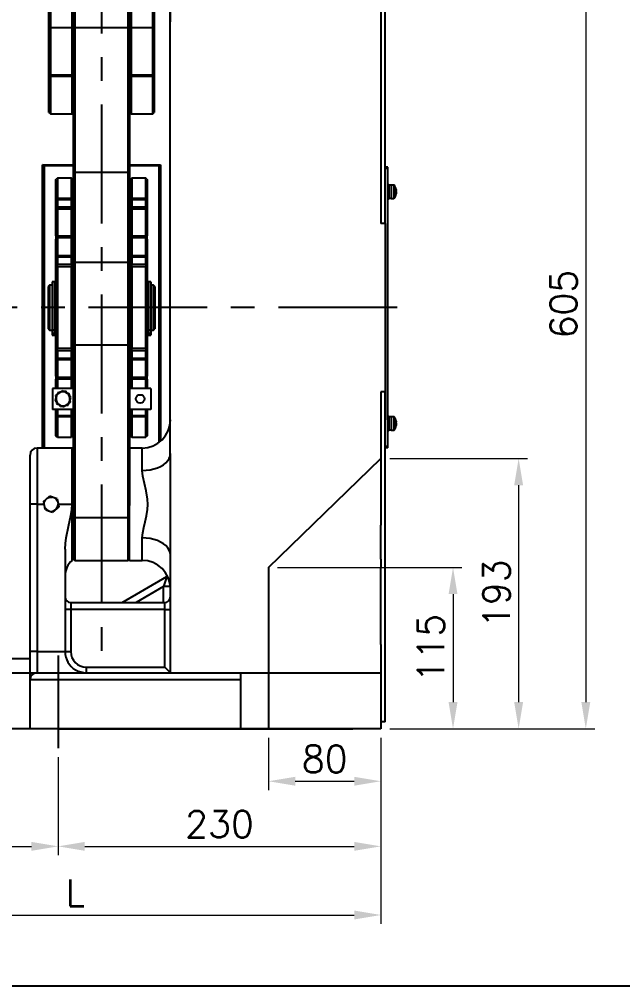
# Model space of a CAD drawing. Extents: x 4154 to 4364, y 2392 to 2546.
# Drawn here: x 4267.2 to 4301.1, y 2392.4 to 2446.7 of the extents above; entities that cross this region are included whole.
import ezdxf

# ---------------------------------------------------------------- set-up
doc = ezdxf.new("R2010")
doc.units = 0
doc.header["$LTSCALE"] = 1.5
doc.header["$MEASUREMENT"] = 0
doc.header["$PDSIZE"] = -1
doc.linetypes.add('CENTER', pattern=[10.16, 6.35, -1.27, 1.27, -1.27])
doc.layers.get('0').update_dxf_attribs({"color": 2})
for name, color, linetype in [('1', 7, 'Continuous'), ('D', 2, 'Continuous'), ('SL', 7, 'Continuous')]:
    doc.layers.add(name, color=color, linetype=linetype)
doc.styles.add('KWHS', font='ROMANS', dxfattribs={"bigfont": 'GHS'})
doc.styles.get("Standard").update_dxf_attribs({"font": 'romans.shx', "width": 0.9})
doc.dimstyles.get("Standard").update_dxf_attribs({"dimtxt": 0.18, "dimasz": 0.18, "dimexe": 0.18, "dimexo": 0.0625, "dimgap": 0.09, "dimtad": 0, "dimtih": 1, "dimtoh": 1, "dimdec": 4, "dimzin": 0, "dimdsep": 46, "dimtxsty": 'Standard', "dimcen": 0.09, "dimadec": 0, "dimazin": 0, "dimtfac": 1, "dimtdec": 4, "dimtofl": 0, "dimtmove": 0, "dimatfit": 0, "dimfxl": 1, "dimtolj": 1, "dimtzin": 0, "dimarcsym": 0})

# ---------------------------------------------------------------- blocks, each defined once
blk = doc.blocks.new('*D66')
at = {"layer": '1', "color": 1, "linetype": 'Continuous', "lineweight": 0}
for p, q in [((4258.808, 2412.701), (4258.808, 2399.731)), ((4269.412, 2405.239), (4269.412, 2399.731)), ((4260.308, 2400.231), (4267.912, 2400.231))]:
    blk.add_line(p, q, dxfattribs=at)
at = {"layer": '1', "color": 1, "linetype": 'Continuous'}
for points in [[(4260.308, 2400.481), (4260.308, 2399.981), (4258.808, 2400.231)], [(4267.912, 2400.481), (4267.912, 2399.981), (4269.412, 2400.231)]]:
    blk.add_solid(points, dxfattribs=at)
at = {"layer": 'Defpoints', "color": 0, "linetype": 'Continuous'}
for p in [(4258.808, 2413.201), (4269.412, 2405.739), (4269.412, 2400.231)]:
    blk.add_point(p, dxfattribs=at)
at = {"layer": '1', "color": 1, "linetype": 'Continuous', "insert": (4264.11, 2401.481), "char_height": 1.5, "attachment_point": 5, "style": 'KWHS'}
blk.add_mtext('\\A1;L1', dxfattribs=at)
blk = doc.blocks.new('*D67')
at = {"layer": '1', "color": 1, "linetype": 'Continuous', "lineweight": 0}
for p, q in [((4253.211, 2413.896), (4253.211, 2395.877)), ((4287.546, 2406.327), (4287.546, 2395.877)), ((4254.711, 2396.377), (4286.046, 2396.377))]:
    blk.add_line(p, q, dxfattribs=at)
at = {"layer": '1', "color": 1, "linetype": 'Continuous'}
for points in [[(4254.711, 2396.627), (4254.711, 2396.127), (4253.211, 2396.377)], [(4286.046, 2396.627), (4286.046, 2396.127), (4287.546, 2396.377)]]:
    blk.add_solid(points, dxfattribs=at)
at = {"layer": 'Defpoints', "color": 0, "linetype": 'Continuous'}
for p in [(4253.211, 2414.396), (4287.546, 2406.827), (4287.546, 2396.377)]:
    blk.add_point(p, dxfattribs=at)
at = {"layer": '1', "color": 1, "linetype": 'Continuous', "insert": (4270.378, 2397.627), "char_height": 1.5, "attachment_point": 5, "style": 'KWHS'}
blk.add_mtext('\\A1;L', dxfattribs=at)
blk = doc.blocks.new('*D68')
at = {"layer": '1', "color": 1, "linetype": 'Continuous', "lineweight": 0}
for p, q in [((4287.546, 2406.327), (4287.546, 2399.731)), ((4269.412, 2405.239), (4269.412, 2399.731)), ((4270.912, 2400.231), (4286.046, 2400.231))]:
    blk.add_line(p, q, dxfattribs=at)
at = {"layer": '1', "color": 1, "linetype": 'Continuous'}
for points in [[(4270.912, 2400.481), (4270.912, 2399.981), (4269.412, 2400.231)], [(4286.046, 2400.481), (4286.046, 2399.981), (4287.546, 2400.231)]]:
    blk.add_solid(points, dxfattribs=at)
at = {"layer": 'Defpoints', "color": 0, "linetype": 'Continuous'}
for p in [(4287.546, 2406.827), (4269.412, 2405.739), (4287.546, 2400.231)]:
    blk.add_point(p, dxfattribs=at)
at = {"layer": '1', "color": 1, "linetype": 'Continuous', "insert": (4278.479, 2401.481), "char_height": 1.5, "attachment_point": 5, "style": 'KWHS'}
blk.add_mtext('\\A1;230', dxfattribs=at)
blk = doc.blocks.new('*D69')
at = {"layer": '1', "color": 1, "linetype": 'Continuous', "lineweight": 0}
for p, q in [((4281.239, 2406.327), (4281.239, 2403.386)), ((4287.546, 2406.327), (4287.546, 2403.386)), ((4282.739, 2403.886), (4286.046, 2403.886))]:
    blk.add_line(p, q, dxfattribs=at)
at = {"layer": '1', "color": 1, "linetype": 'Continuous'}
for points in [[(4282.739, 2404.136), (4282.739, 2403.636), (4281.239, 2403.886)], [(4286.046, 2404.136), (4286.046, 2403.636), (4287.546, 2403.886)]]:
    blk.add_solid(points, dxfattribs=at)
at = {"layer": 'Defpoints', "color": 0, "linetype": 'Continuous'}
for p in [(4281.239, 2406.827), (4287.546, 2406.827), (4287.546, 2403.886)]:
    blk.add_point(p, dxfattribs=at)
at = {"layer": '1', "color": 1, "linetype": 'Continuous', "insert": (4284.392, 2405.136), "char_height": 1.5, "attachment_point": 5, "style": 'KWHS'}
blk.add_mtext('\\A1;80', dxfattribs=at)
blk = doc.blocks.new('*D70')
at = {"layer": '1', "color": 1, "linetype": 'Continuous', "lineweight": 0}
for p, q in [((4281.739, 2415.894), (4292.1, 2415.894)), ((4291.6, 2414.394), (4291.6, 2408.327)), ((4288.046, 2406.827), (4292.1, 2406.827))]:
    blk.add_line(p, q, dxfattribs=at)
at = {"layer": '1', "color": 1, "linetype": 'Continuous'}
for points in [[(4291.35, 2414.394), (4291.85, 2414.394), (4291.6, 2415.894)], [(4291.35, 2408.327), (4291.85, 2408.327), (4291.6, 2406.827)]]:
    blk.add_solid(points, dxfattribs=at)
at = {"layer": 'Defpoints', "color": 0, "linetype": 'Continuous'}
for p in [(4281.239, 2415.894), (4287.546, 2406.827), (4291.6, 2406.827)]:
    blk.add_point(p, dxfattribs=at)
at = {"layer": '1', "color": 1, "linetype": 'Continuous', "insert": (4290.35, 2411.361), "char_height": 1.5, "attachment_point": 5, "rotation": 90, "style": 'KWHS'}
blk.add_mtext('\\A1;115', dxfattribs=at)
blk = doc.blocks.new('*D71')
at = {"layer": '1', "color": 1, "linetype": 'Continuous', "lineweight": 0}
for p, q in [((4288.046, 2422.004), (4295.786, 2422.004)), ((4295.286, 2420.504), (4295.286, 2408.327)), ((4288.046, 2406.827), (4295.786, 2406.827))]:
    blk.add_line(p, q, dxfattribs=at)
at = {"layer": '1', "color": 1, "linetype": 'Continuous'}
for points in [[(4295.036, 2420.504), (4295.536, 2420.504), (4295.286, 2422.004)], [(4295.036, 2408.327), (4295.536, 2408.327), (4295.286, 2406.827)]]:
    blk.add_solid(points, dxfattribs=at)
at = {"layer": 'Defpoints', "color": 0, "linetype": 'Continuous'}
for p in [(4287.546, 2422.004), (4287.546, 2406.827), (4295.286, 2406.827)]:
    blk.add_point(p, dxfattribs=at)
at = {"layer": '1', "color": 1, "linetype": 'Continuous', "insert": (4294.036, 2414.416), "char_height": 1.5, "attachment_point": 5, "rotation": 90, "style": 'KWHS'}
blk.add_mtext('\\A1;193', dxfattribs=at)
blk = doc.blocks.new('*D72')
at = {"layer": '1', "color": 1, "linetype": 'Continuous', "lineweight": 0}
for p, q in [((4288.282, 2454.526), (4299.558, 2454.526)), ((4299.058, 2453.026), (4299.058, 2408.327)), ((4288.046, 2406.827), (4299.558, 2406.827))]:
    blk.add_line(p, q, dxfattribs=at)
at = {"layer": '1', "color": 1, "linetype": 'Continuous'}
for points in [[(4298.808, 2453.026), (4299.308, 2453.026), (4299.058, 2454.526)], [(4298.808, 2408.327), (4299.308, 2408.327), (4299.058, 2406.827)]]:
    blk.add_solid(points, dxfattribs=at)
at = {"layer": 'Defpoints', "color": 0, "linetype": 'Continuous'}
for p in [(4287.782, 2454.526), (4287.546, 2406.827), (4299.058, 2406.827)]:
    blk.add_point(p, dxfattribs=at)
at = {"layer": '1', "color": 1, "linetype": 'Continuous', "insert": (4297.808, 2430.677), "char_height": 1.5, "attachment_point": 5, "rotation": 90, "style": 'KWHS'}
blk.add_mtext('\\A1;605', dxfattribs=at)

msp = doc.modelspace()

# ---------------------------------------------------------------- linework, layer by layer
at = {"color": 7, "linetype": 'Continuous'}
for p, q in [((4275.70366, 2422.14539), (4275.71971, 2454.52614)), ((4275.71971, 2446.53188), (4275.71971, 2454.52614)), ((4287.54591, 2454.52614), (4287.54591, 2435.21001)), ((4287.78244, 2435.21001), (4287.78244, 2454.52614)), ((4268.89993, 2446.13585), (4268.89993, 2448.08694)), ((4268.97878, 2448.08694), (4268.97878, 2446.18344)), ((4270.20082, 2446.18344), (4270.20082, 2448.08694)), ((4270.27966, 2446.13585), (4270.27966, 2448.08694)), ((4270.27966, 2448.08694), (4270.27966, 2446.13585)), ((4270.3585, 2448.08694), (4270.3585, 2446.18344)), ((4273.35447, 2446.18344), (4273.35447, 2448.08694)), ((4273.43331, 2448.08694), (4273.43331, 2446.13585)), ((4273.43331, 2446.13585), (4273.43331, 2448.08694)), ((4273.51215, 2448.08694), (4273.51215, 2446.18344)), ((4274.73419, 2446.58995), (4274.73419, 2448.08694)), ((4274.73419, 2446.18344), (4274.73419, 2448.08694)), ((4274.81304, 2448.08694), (4274.81304, 2446.5847)), ((4274.81304, 2448.08694), (4274.81304, 2446.13585)), ((4274.81304, 2446.5847), (4274.73419, 2446.58995)), ((4268.97878, 2446.18344), (4268.89993, 2446.13585)), ((4268.89993, 2443.51715), (4268.89993, 2446.13585)), ((4268.97878, 2446.18344), (4268.97878, 2443.55678)), ((4270.20082, 2446.18344), (4268.97878, 2446.18344)), ((4270.20082, 2443.55678), (4270.20082, 2446.18344)), ((4270.27966, 2446.13585), (4270.20082, 2446.18344)), ((4270.27966, 2446.13585), (4270.3585, 2446.18344)), ((4270.27966, 2438.04487), (4270.27966, 2446.13585)), ((4270.27966, 2446.13585), (4270.27966, 2443.51715)), ((4270.3585, 2446.18344), (4270.3585, 2438.06787)), ((4273.35447, 2446.18344), (4270.3585, 2446.18344)), ((4273.35447, 2438.06787), (4273.35447, 2446.18344)), ((4273.35447, 2446.18344), (4273.43331, 2446.13585)), ((4273.51215, 2446.18344), (4273.43331, 2446.13585)), ((4273.43331, 2446.13585), (4273.43331, 2438.04487)), ((4273.43331, 2443.51715), (4273.43331, 2446.13585)), ((4273.51215, 2446.18344), (4273.51215, 2443.55678)), ((4274.73419, 2446.18344), (4273.51215, 2446.18344)), ((4274.73419, 2443.55678), (4274.73419, 2446.18344)), ((4274.81304, 2446.13585), (4274.73419, 2446.18344)), ((4274.81304, 2446.13585), (4274.81304, 2443.51715)), ((4268.97878, 2443.55678), (4268.89993, 2443.51715)), ((4268.89993, 2443.51715), (4268.97878, 2443.44887)), ((4268.89993, 2441.42785), (4268.89993, 2443.51715)), ((4268.97878, 2443.55678), (4268.97878, 2443.44887)), ((4268.97878, 2443.55678), (4270.20082, 2443.55678)), ((4270.20082, 2443.44887), (4268.97878, 2443.44887)), ((4268.97878, 2443.44887), (4268.97878, 2441.35957)), ((4270.20082, 2443.44887), (4270.20082, 2443.55678)), ((4270.27966, 2443.51715), (4270.20082, 2443.55678)), ((4270.20082, 2443.44887), (4270.27966, 2443.51715)), ((4270.20082, 2441.35957), (4270.20082, 2443.44887)), ((4273.51215, 2443.55678), (4273.43331, 2443.51715)), ((4273.43331, 2443.51715), (4273.51215, 2443.44887)), ((4273.51215, 2443.55678), (4273.51215, 2443.44887)), ((4273.51215, 2443.55678), (4274.73419, 2443.55678)), ((4274.73419, 2443.44887), (4273.51215, 2443.44887)), ((4273.51215, 2443.44887), (4273.51215, 2441.35957)), ((4274.73419, 2443.44887), (4274.73419, 2443.55678)), ((4274.81304, 2443.51715), (4274.73419, 2443.55678)), ((4274.73419, 2443.44887), (4274.81304, 2443.51715)), ((4274.73419, 2441.35957), (4274.73419, 2443.44887)), ((4274.81304, 2443.51715), (4274.81304, 2441.42785)), ((4268.89993, 2441.42785), (4268.97878, 2441.35957)), ((4268.97878, 2441.35957), (4270.20082, 2441.35957)), ((4270.20082, 2441.35957), (4270.27966, 2441.42785)), ((4273.43331, 2441.42785), (4273.51215, 2441.35957)), ((4273.51215, 2441.35957), (4274.73419, 2441.35957)), ((4274.73419, 2441.35957), (4274.81304, 2441.42785)), ((4287.78244, 2435.21001), (4287.78244, 2439.86165)), ((4268.54515, 2438.48897), (4270.27966, 2438.48897)), ((4268.54515, 2438.48889), (4268.54515, 2438.48897)), ((4268.62399, 2438.44693), (4268.54515, 2438.48889)), ((4268.54515, 2422.5954), (4268.54515, 2438.48889)), ((4270.27966, 2438.44693), (4268.62399, 2438.44693)), ((4268.62399, 2438.44693), (4268.62399, 2422.5954)), ((4273.43331, 2438.48897), (4275.16782, 2438.48897)), ((4275.08898, 2438.44693), (4273.43331, 2438.44693)), ((4275.16782, 2438.48889), (4275.08898, 2438.44693)), ((4275.08898, 2422.91076), (4275.08898, 2438.44693)), ((4275.16782, 2438.48897), (4275.16782, 2438.48889)), ((4275.16782, 2438.48889), (4275.16782, 2422.97394)), ((4287.94012, 2438.36549), (4287.78244, 2438.36549)), ((4287.94012, 2438.28665), (4287.78244, 2438.28665)), ((4287.94012, 2438.28665), (4287.94012, 2438.36549)), ((4287.94012, 2422.67607), (4287.94012, 2438.28665)), ((4269.37298, 2437.74812), (4269.31157, 2437.69883)), ((4270.1614, 2437.74812), (4269.37298, 2437.74812)), ((4269.37298, 2437.74812), (4269.37298, 2436.61724)), ((4270.22281, 2437.69883), (4270.1614, 2437.74812)), ((4270.1614, 2436.61724), (4270.1614, 2437.74812)), ((4270.27966, 2438.04487), (4270.3585, 2438.06787)), ((4270.27966, 2432.98598), (4270.27966, 2438.04487)), ((4273.35447, 2438.06787), (4270.3585, 2438.06787)), ((4270.3585, 2438.06787), (4270.3585, 2433.00898)), ((4273.35447, 2433.00898), (4273.35447, 2438.06787)), ((4273.43331, 2438.04487), (4273.35447, 2438.06787)), ((4273.43331, 2438.04487), (4273.43331, 2432.98598)), ((4273.55157, 2437.74812), (4273.49016, 2437.69883)), ((4274.33999, 2437.74812), (4273.55157, 2437.74812)), ((4273.55157, 2437.74812), (4273.55157, 2436.61724)), ((4274.4014, 2437.69883), (4274.33999, 2437.74812)), ((4274.33999, 2436.61724), (4274.33999, 2437.74812)), ((4269.29414, 2437.67798), (4269.31157, 2437.69883)), ((4269.29414, 2436.52584), (4269.29414, 2437.67798)), ((4270.22281, 2437.69883), (4270.24024, 2437.67798)), ((4270.24024, 2437.67798), (4270.24024, 2436.52584)), ((4273.47273, 2437.67798), (4273.49016, 2437.69883)), ((4273.47273, 2436.52584), (4273.47273, 2437.67798)), ((4274.4014, 2437.69883), (4274.41883, 2437.67798)), ((4274.41883, 2437.67798), (4274.41883, 2436.52584)), ((4287.99925, 2437.37998), (4287.94012, 2437.37998)), ((4288.01896, 2437.36027), (4287.99925, 2437.37998)), ((4287.99925, 2437.1178), (4287.99925, 2437.37998)), ((4288.01896, 2437.1112), (4288.01896, 2437.36027)), ((4288.12146, 2437.34844), (4288.01896, 2437.34844)), ((4288.27171, 2437.36027), (4288.12146, 2437.36027)), ((4288.12146, 2437.36027), (4288.12146, 2436.61127)), ((4288.27171, 2437.36027), (4288.27171, 2436.61127)), ((4288.30088, 2437.34499), (4288.30088, 2436.62655)), ((4287.99925, 2436.59156), (4287.99925, 2437.1178)), ((4288.01896, 2436.61127), (4288.01896, 2437.1112)), ((4288.38825, 2437.07237), (4288.38773, 2437.08184)), ((4288.39116, 2437.07765), (4288.38773, 2437.08184)), ((4288.38773, 2437.00532), (4288.38825, 2437.01496)), ((4288.38773, 2437.00532), (4288.39116, 2437.00114)), ((4288.39116, 2436.84852), (4288.38773, 2436.83674)), ((4288.38825, 2436.8331), (4288.38773, 2436.83674)), ((4288.38773, 2436.80954), (4288.39116, 2436.82132)), ((4288.38773, 2436.80954), (4288.38825, 2436.8127)), ((4288.38863, 2437.06287), (4288.38825, 2437.07237)), ((4288.38825, 2437.01496), (4288.38863, 2437.02459)), ((4288.38863, 2436.82953), (4288.38825, 2436.8331)), ((4288.38825, 2436.8127), (4288.38863, 2436.81592)), ((4288.38885, 2437.05334), (4288.38863, 2437.06287)), ((4288.38863, 2437.02459), (4288.38885, 2437.03419)), ((4288.38885, 2436.82602), (4288.38863, 2436.82953)), ((4288.38863, 2436.81592), (4288.38885, 2436.81922)), ((4288.38892, 2437.04378), (4288.38885, 2437.05334)), ((4288.38885, 2437.03419), (4288.38892, 2437.04378)), ((4288.38892, 2436.82258), (4288.38885, 2436.82602)), ((4288.38885, 2436.81922), (4288.38892, 2436.82258)), ((4288.39432, 2437.07344), (4288.39116, 2437.07765)), ((4288.39116, 2437.00114), (4288.39432, 2436.99693)), ((4288.39432, 2436.86035), (4288.39116, 2436.84852)), ((4288.39116, 2436.82132), (4288.39432, 2436.83315)), ((4288.39723, 2437.06922), (4288.39432, 2437.07344)), ((4288.39432, 2436.99693), (4288.39723, 2436.9927)), ((4288.39723, 2436.87225), (4288.39432, 2436.86035)), ((4288.39432, 2436.83315), (4288.39723, 2436.84505)), ((4288.39988, 2437.06497), (4288.39723, 2437.06922)), ((4288.39723, 2436.9927), (4288.39988, 2436.98845)), ((4288.39988, 2436.8842), (4288.39723, 2436.87225)), ((4288.39723, 2436.84505), (4288.39988, 2436.857)), ((4288.40226, 2437.0607), (4288.39988, 2437.06497)), ((4288.39988, 2436.98845), (4288.40226, 2436.98419)), ((4288.40226, 2436.89619), (4288.39988, 2436.8842)), ((4288.39988, 2436.857), (4288.40226, 2436.869)), ((4288.40141, 2437.107), (4288.40226, 2437.10255)), ((4288.40141, 2436.98577), (4288.40226, 2436.98735)), ((4288.40226, 2437.10255), (4288.40438, 2437.0905)), ((4288.40438, 2437.05642), (4288.40226, 2437.0607)), ((4288.40226, 2436.98735), (4288.40438, 2436.99163)), ((4288.40226, 2436.98419), (4288.40438, 2436.97991)), ((4288.40438, 2436.90824), (4288.40226, 2436.89619)), ((4288.40226, 2436.869), (4288.40438, 2436.88104)), ((4288.40438, 2437.0905), (4288.40624, 2437.07842)), ((4288.40624, 2437.05213), (4288.40438, 2437.05642)), ((4288.40438, 2436.99163), (4288.40624, 2436.99593)), ((4288.40438, 2436.97991), (4288.40624, 2436.97561)), ((4288.40624, 2436.92032), (4288.40438, 2436.90824)), ((4288.40438, 2436.88104), (4288.40624, 2436.89312)), ((4288.40624, 2437.07842), (4288.40784, 2437.06631)), ((4288.40784, 2437.04782), (4288.40624, 2437.05213)), ((4288.40624, 2436.99593), (4288.40784, 2437.00023)), ((4288.40624, 2436.97561), (4288.40784, 2436.97131)), ((4288.40784, 2436.93243), (4288.40624, 2436.92032)), ((4288.40624, 2436.89312), (4288.40784, 2436.90523)), ((4288.40784, 2437.06631), (4288.40784, 2437.04782)), ((4288.40784, 2437.00023), (4288.40784, 2437.03911)), ((4288.40784, 2436.97131), (4288.40784, 2436.93243)), ((4288.40784, 2436.90523), (4288.40784, 2436.92372)), ((4269.37298, 2436.61724), (4269.29414, 2436.52584)), ((4269.37298, 2436.52918), (4269.29414, 2436.52584)), ((4269.29414, 2436.05163), (4269.29414, 2436.52584)), ((4269.37298, 2436.14103), (4269.29414, 2436.05163)), ((4269.37298, 2436.52918), (4269.37298, 2436.61724)), ((4269.37298, 2436.61724), (4270.1614, 2436.61724)), ((4269.37298, 2436.52918), (4269.37298, 2436.14103)), ((4270.1614, 2436.52918), (4269.37298, 2436.52918)), ((4269.37298, 2435.99843), (4269.37298, 2436.14103)), ((4269.37298, 2436.14103), (4270.1614, 2436.14103)), ((4270.1614, 2436.61724), (4270.1614, 2436.52918)), ((4270.24024, 2436.52584), (4270.1614, 2436.61724)), ((4270.1614, 2436.14103), (4270.1614, 2436.52918)), ((4270.24024, 2436.52584), (4270.1614, 2436.52918)), ((4270.1614, 2436.14103), (4270.1614, 2435.99843)), ((4270.24024, 2436.05163), (4270.1614, 2436.14103)), ((4270.24024, 2436.52584), (4270.24024, 2436.05163)), ((4273.55157, 2436.61724), (4273.47273, 2436.52584)), ((4273.55157, 2436.52918), (4273.47273, 2436.52584)), ((4273.47273, 2436.05163), (4273.47273, 2436.52584)), ((4273.55157, 2436.14103), (4273.47273, 2436.05163)), ((4273.55157, 2436.52918), (4273.55157, 2436.61724)), ((4273.55157, 2436.61724), (4274.33999, 2436.61724)), ((4273.55157, 2436.52918), (4273.55157, 2436.14103)), ((4274.33999, 2436.52918), (4273.55157, 2436.52918)), ((4273.55157, 2435.99843), (4273.55157, 2436.14103)), ((4273.55157, 2436.14103), (4274.33999, 2436.14103)), ((4274.33999, 2436.61724), (4274.33999, 2436.52918)), ((4274.41883, 2436.52584), (4274.33999, 2436.61724)), ((4274.41883, 2436.52584), (4274.33999, 2436.52918)), ((4274.33999, 2436.14103), (4274.33999, 2436.52918)), ((4274.41883, 2436.05163), (4274.33999, 2436.14103)), ((4274.33999, 2436.14103), (4274.33999, 2435.99843)), ((4274.41883, 2436.52584), (4274.41883, 2436.05163)), ((4287.94012, 2436.59156), (4287.99925, 2436.59156)), ((4287.99925, 2436.59156), (4288.01896, 2436.61127)), ((4288.01896, 2436.6231), (4288.12146, 2436.6231)), ((4288.12146, 2436.61127), (4288.27171, 2436.61127)), ((4269.29414, 2434.50044), (4269.29414, 2436.05163)), ((4269.37298, 2435.99843), (4269.29414, 2436.05163)), ((4269.37298, 2435.99843), (4269.37298, 2434.50044)), ((4270.1614, 2435.99843), (4269.37298, 2435.99843)), ((4270.24024, 2436.05163), (4270.1614, 2435.99843)), ((4270.1614, 2434.50044), (4270.1614, 2435.99843)), ((4270.24024, 2436.05163), (4270.24024, 2434.50044)), ((4273.47273, 2434.50044), (4273.47273, 2436.05163)), ((4273.55157, 2435.99843), (4273.47273, 2436.05163)), ((4273.55157, 2435.99843), (4273.55157, 2434.50044)), ((4274.33999, 2435.99843), (4273.55157, 2435.99843)), ((4274.41883, 2436.05163), (4274.33999, 2435.99843)), ((4274.33999, 2434.50044), (4274.33999, 2435.99843)), ((4274.41883, 2436.05163), (4274.41883, 2434.50044)), ((4287.78244, 2435.21001), (4287.54591, 2435.21001)), ((4287.78244, 2435.21001), (4287.78244, 2424.17405)), ((4269.29414, 2434.50044), (4269.29414, 2434.3201)), ((4269.37298, 2434.50044), (4269.29414, 2434.50044)), ((4269.37298, 2434.39392), (4269.37298, 2434.50044)), ((4269.37298, 2434.50044), (4270.1614, 2434.50044)), ((4270.1614, 2434.50044), (4270.1614, 2434.39392)), ((4270.24024, 2434.50044), (4270.1614, 2434.50044)), ((4270.24024, 2434.3201), (4270.24024, 2434.50044)), ((4273.55157, 2434.50044), (4273.47273, 2434.50044)), ((4273.47273, 2434.50044), (4273.47273, 2434.3201)), ((4273.55157, 2434.50044), (4274.33999, 2434.50044)), ((4273.55157, 2434.39392), (4273.55157, 2434.50044)), ((4274.41883, 2434.50044), (4274.33999, 2434.50044)), ((4274.33999, 2434.50044), (4274.33999, 2434.39392)), ((4274.41883, 2434.3201), (4274.41883, 2434.50044)), ((4269.37298, 2434.39392), (4269.29414, 2434.3201)), ((4269.29414, 2433.31223), (4269.29414, 2434.3201)), ((4270.1614, 2434.39392), (4269.37298, 2434.39392)), ((4269.37298, 2434.39392), (4269.37298, 2433.40508)), ((4270.1614, 2433.40508), (4270.1614, 2434.39392)), ((4270.24024, 2434.3201), (4270.1614, 2434.39392)), ((4270.24024, 2434.3201), (4270.24024, 2433.31223)), ((4273.55157, 2434.39392), (4273.47273, 2434.3201)), ((4273.47273, 2433.31223), (4273.47273, 2434.3201)), ((4274.33999, 2434.39392), (4273.55157, 2434.39392)), ((4273.55157, 2434.39392), (4273.55157, 2433.40508)), ((4274.41883, 2434.3201), (4274.33999, 2434.39392)), ((4274.33999, 2433.40508), (4274.33999, 2434.39392)), ((4274.41883, 2434.3201), (4274.41883, 2433.31223)), ((4269.37298, 2433.40508), (4269.29414, 2433.31223)), ((4269.37298, 2433.31259), (4269.37298, 2433.40508)), ((4269.37298, 2433.40508), (4270.1614, 2433.40508)), ((4270.1614, 2433.40508), (4270.1614, 2433.31259)), ((4270.24024, 2433.31223), (4270.1614, 2433.40508)), ((4273.55157, 2433.40508), (4273.47273, 2433.31223)), ((4273.55157, 2433.31259), (4273.55157, 2433.40508)), ((4273.55157, 2433.40508), (4274.33999, 2433.40508)), ((4274.33999, 2433.40508), (4274.33999, 2433.31259)), ((4274.41883, 2433.31223), (4274.33999, 2433.40508)), ((4269.37298, 2433.31259), (4269.29414, 2433.31223)), ((4269.29414, 2432.82012), (4269.29414, 2433.31223)), ((4269.37298, 2432.90957), (4269.29414, 2432.82012)), ((4270.1614, 2433.31259), (4269.37298, 2433.31259)), ((4269.37298, 2433.31259), (4269.37298, 2432.90957)), ((4269.37298, 2432.76593), (4269.37298, 2432.90957)), ((4269.37298, 2432.90957), (4270.1614, 2432.90957)), ((4270.1614, 2432.90957), (4270.1614, 2433.31259)), ((4270.24024, 2433.31223), (4270.1614, 2433.31259)), ((4270.1614, 2432.90957), (4270.1614, 2432.76593)), ((4270.24024, 2432.82012), (4270.1614, 2432.90957)), ((4270.24024, 2433.31223), (4270.24024, 2432.82012)), ((4270.27966, 2432.98598), (4270.3585, 2433.00898)), ((4270.27966, 2428.38541), (4270.27966, 2432.98598)), ((4273.35447, 2433.00898), (4270.3585, 2433.00898)), ((4270.3585, 2433.00898), (4270.3585, 2428.3662)), ((4273.35447, 2428.3662), (4273.35447, 2433.00898)), ((4273.43331, 2432.98598), (4273.35447, 2433.00898)), ((4273.43331, 2432.98598), (4273.43331, 2428.38541)), ((4273.55157, 2433.31259), (4273.47273, 2433.31223)), ((4273.47273, 2432.82012), (4273.47273, 2433.31223)), ((4273.55157, 2432.90957), (4273.47273, 2432.82012)), ((4274.33999, 2433.31259), (4273.55157, 2433.31259)), ((4273.55157, 2433.31259), (4273.55157, 2432.90957)), ((4273.55157, 2432.76593), (4273.55157, 2432.90957)), ((4273.55157, 2432.90957), (4274.33999, 2432.90957)), ((4274.33999, 2432.90957), (4274.33999, 2433.31259)), ((4274.41883, 2433.31223), (4274.33999, 2433.31259)), ((4274.33999, 2432.90957), (4274.33999, 2432.76593)), ((4274.41883, 2432.82012), (4274.33999, 2432.90957)), ((4274.41883, 2433.31223), (4274.41883, 2432.82012)), ((4269.29414, 2428.13894), (4269.29414, 2432.82012)), ((4269.37298, 2432.76593), (4269.29414, 2432.82012)), ((4269.37298, 2432.76593), (4269.37298, 2428.19313)), ((4270.1614, 2432.76593), (4269.37298, 2432.76593)), ((4270.24024, 2432.82012), (4270.1614, 2432.76593)), ((4270.1614, 2428.19313), (4270.1614, 2432.76593)), ((4270.24024, 2432.82012), (4270.24024, 2428.13894)), ((4273.47273, 2428.13894), (4273.47273, 2432.82012)), ((4273.55157, 2432.76593), (4273.47273, 2432.82012)), ((4273.55157, 2432.76593), (4273.55157, 2428.19313)), ((4274.33999, 2432.76593), (4273.55157, 2432.76593)), ((4274.41883, 2432.82012), (4274.33999, 2432.76593)), ((4274.33999, 2428.19313), (4274.33999, 2432.76593)), ((4274.41883, 2432.82012), (4274.41883, 2428.13894)), ((4269.2153, 2431.92232), (4269.08915, 2431.92232)), ((4269.08915, 2431.92232), (4269.08915, 2429.2232)), ((4269.2153, 2431.92232), (4269.2153, 2429.2232)), ((4274.62382, 2431.92232), (4274.49767, 2431.92232)), ((4274.49767, 2431.92232), (4274.49767, 2429.2232)), ((4274.62382, 2431.92232), (4274.62382, 2429.2232)), ((4268.93935, 2431.74099), (4268.86051, 2431.66215)), ((4268.86051, 2431.66215), (4268.86051, 2429.29691)), ((4269.07733, 2431.74099), (4268.93935, 2431.74099)), ((4268.93935, 2431.74099), (4268.93935, 2429.21807)), ((4269.07733, 2431.74099), (4269.07733, 2429.21807)), ((4269.08915, 2431.67398), (4269.07733, 2431.67398)), ((4269.29414, 2431.74099), (4269.2153, 2431.74099)), ((4270.27966, 2431.74099), (4270.24024, 2431.74099)), ((4273.47273, 2431.74099), (4273.43331, 2431.74099)), ((4274.49767, 2431.74099), (4274.41883, 2431.74099)), ((4274.63564, 2431.67398), (4274.62382, 2431.67398)), ((4274.77361, 2431.74099), (4274.63564, 2431.74099)), ((4274.63564, 2431.74099), (4274.63564, 2429.21807)), ((4274.85246, 2431.66215), (4274.77361, 2431.74099)), ((4274.77361, 2431.74099), (4274.77361, 2429.21807)), ((4274.85246, 2431.66215), (4274.85246, 2429.29691)), ((4268.86051, 2429.29691), (4268.93935, 2429.21807)), ((4268.93935, 2429.21807), (4269.07733, 2429.21807)), ((4269.07733, 2429.28509), (4269.08915, 2429.28509)), ((4269.08915, 2429.2232), (4269.2153, 2429.2232)), ((4269.08915, 2429.2232), (4269.08915, 2429.05285)), ((4269.08915, 2429.05285), (4269.2153, 2429.05285)), ((4269.08915, 2429.05285), (4269.08915, 2428.96874)), ((4269.2153, 2429.2232), (4269.2153, 2429.05285)), ((4269.2153, 2429.21807), (4269.29414, 2429.21807)), ((4269.2153, 2429.05285), (4269.2153, 2428.96874)), ((4270.24024, 2429.21807), (4270.27966, 2429.21807)), ((4273.43331, 2429.21807), (4273.47273, 2429.21807)), ((4274.41883, 2429.21807), (4274.49767, 2429.21807)), ((4274.49767, 2429.2232), (4274.62382, 2429.2232)), ((4274.49767, 2429.2232), (4274.49767, 2429.05285)), ((4274.49767, 2429.05285), (4274.62382, 2429.05285)), ((4274.49767, 2429.05285), (4274.49767, 2428.96874)), ((4274.62382, 2429.28509), (4274.63564, 2429.28509)), ((4274.62382, 2429.2232), (4274.62382, 2429.05285)), ((4274.62382, 2429.05285), (4274.62382, 2428.96874)), ((4274.63564, 2429.21807), (4274.77361, 2429.21807)), ((4274.77361, 2429.21807), (4274.85246, 2429.29691)), ((4269.08915, 2428.96874), (4269.2153, 2428.96874)), ((4269.08915, 2428.96874), (4269.08915, 2428.93512)), ((4269.08915, 2428.93512), (4269.2153, 2428.93512)), ((4269.08915, 2428.93512), (4269.08915, 2428.93425)), ((4269.08915, 2428.93425), (4269.2153, 2428.93425)), ((4269.2153, 2428.96874), (4269.2153, 2428.93512)), ((4269.2153, 2428.93512), (4269.2153, 2428.93425)), ((4274.49767, 2428.96874), (4274.62382, 2428.96874)), ((4274.49767, 2428.96874), (4274.49767, 2428.93512)), ((4274.49767, 2428.93512), (4274.62382, 2428.93512)), ((4274.49767, 2428.93512), (4274.49767, 2428.93425)), ((4274.49767, 2428.93425), (4274.62382, 2428.93425)), ((4274.62382, 2428.96874), (4274.62382, 2428.93512)), ((4274.62382, 2428.93512), (4274.62382, 2428.93425)), ((4269.37298, 2428.19313), (4269.29414, 2428.13894)), ((4269.37298, 2428.04949), (4269.29414, 2428.13894)), ((4269.29414, 2427.64684), (4269.29414, 2428.13894)), ((4269.37298, 2428.19313), (4270.1614, 2428.19313)), ((4269.37298, 2428.04949), (4269.37298, 2428.19313)), ((4270.1614, 2428.04949), (4269.37298, 2428.04949)), ((4269.37298, 2428.04949), (4269.37298, 2427.64647)), ((4270.1614, 2428.19313), (4270.1614, 2428.04949)), ((4270.24024, 2428.13894), (4270.1614, 2428.19313)), ((4270.24024, 2428.13894), (4270.1614, 2428.04949)), ((4270.1614, 2427.64647), (4270.1614, 2428.04949)), ((4270.24024, 2428.13894), (4270.24024, 2427.64684)), ((4270.3585, 2428.3662), (4270.27966, 2428.38541)), ((4270.27966, 2418.69247), (4270.27966, 2428.38541)), ((4273.35447, 2428.3662), (4270.3585, 2428.3662)), ((4270.3585, 2428.3662), (4270.3585, 2418.67326)), ((4273.43331, 2428.38541), (4273.35447, 2428.3662)), ((4273.35447, 2418.67326), (4273.35447, 2428.3662)), ((4273.43331, 2428.38541), (4273.43331, 2419.3721)), ((4273.55157, 2428.19313), (4273.47273, 2428.13894)), ((4273.55157, 2428.04949), (4273.47273, 2428.13894)), ((4273.47273, 2427.64684), (4273.47273, 2428.13894)), ((4273.55157, 2428.04949), (4273.55157, 2428.19313)), ((4273.55157, 2428.19313), (4274.33999, 2428.19313)), ((4274.33999, 2428.04949), (4273.55157, 2428.04949)), ((4273.55157, 2428.04949), (4273.55157, 2427.64647)), ((4274.33999, 2428.19313), (4274.33999, 2428.04949)), ((4274.41883, 2428.13894), (4274.33999, 2428.19313)), ((4274.41883, 2428.13894), (4274.33999, 2428.04949)), ((4274.33999, 2427.64647), (4274.33999, 2428.04949)), ((4274.41883, 2428.13894), (4274.41883, 2427.64684)), ((4269.37298, 2427.64647), (4269.29414, 2427.64684)), ((4269.37298, 2427.55399), (4269.29414, 2427.64684)), ((4269.29414, 2426.63897), (4269.29414, 2427.64684)), ((4269.37298, 2427.64647), (4270.1614, 2427.64647)), ((4269.37298, 2427.55399), (4269.37298, 2427.64647)), ((4270.1614, 2427.55399), (4269.37298, 2427.55399)), ((4269.37298, 2427.55399), (4269.37298, 2426.56515)), ((4270.24024, 2427.64684), (4270.1614, 2427.64647)), ((4270.24024, 2427.64684), (4270.1614, 2427.55399)), ((4270.1614, 2427.64647), (4270.1614, 2427.55399)), ((4270.1614, 2426.56515), (4270.1614, 2427.55399)), ((4270.24024, 2427.64684), (4270.24024, 2426.63897)), ((4273.55157, 2427.64647), (4273.47273, 2427.64684)), ((4273.55157, 2427.55399), (4273.47273, 2427.64684)), ((4273.47273, 2426.63897), (4273.47273, 2427.64684)), ((4273.55157, 2427.64647), (4274.33999, 2427.64647)), ((4273.55157, 2427.55399), (4273.55157, 2427.64647)), ((4274.33999, 2427.55399), (4273.55157, 2427.55399)), ((4273.55157, 2427.55399), (4273.55157, 2426.56515)), ((4274.41883, 2427.64684), (4274.33999, 2427.64647)), ((4274.41883, 2427.64684), (4274.33999, 2427.55399)), ((4274.33999, 2427.64647), (4274.33999, 2427.55399)), ((4274.33999, 2426.56515), (4274.33999, 2427.55399)), ((4274.41883, 2427.64684), (4274.41883, 2426.63897)), ((4269.37298, 2426.56515), (4269.29414, 2426.63897)), ((4269.29414, 2426.63897), (4269.29414, 2426.45862)), ((4269.37298, 2426.45862), (4269.29414, 2426.45862)), ((4269.29414, 2425.94615), (4269.29414, 2426.45862)), ((4269.37298, 2426.56515), (4270.1614, 2426.56515)), ((4269.37298, 2426.45862), (4269.37298, 2426.56515)), ((4270.1614, 2426.45862), (4269.37298, 2426.45862)), ((4269.37298, 2426.45862), (4269.37298, 2425.94615)), ((4270.24024, 2426.63897), (4270.1614, 2426.56515)), ((4270.1614, 2426.56515), (4270.1614, 2426.45862)), ((4270.24024, 2426.45862), (4270.1614, 2426.45862)), ((4270.1614, 2425.94615), (4270.1614, 2426.45862)), ((4270.24024, 2426.45862), (4270.24024, 2426.63897)), ((4270.24024, 2426.45862), (4270.24024, 2425.94615)), ((4273.55157, 2426.56515), (4273.47273, 2426.63897)), ((4273.47273, 2426.63897), (4273.47273, 2426.45862)), ((4273.55157, 2426.45862), (4273.47273, 2426.45862)), ((4273.47273, 2425.94615), (4273.47273, 2426.45862)), ((4273.55157, 2426.56515), (4274.33999, 2426.56515)), ((4273.55157, 2426.45862), (4273.55157, 2426.56515)), ((4274.33999, 2426.45862), (4273.55157, 2426.45862)), ((4273.55157, 2426.45862), (4273.55157, 2425.94615)), ((4274.41883, 2426.63897), (4274.33999, 2426.56515)), ((4274.33999, 2426.56515), (4274.33999, 2426.45862)), ((4274.41883, 2426.45862), (4274.33999, 2426.45862)), ((4274.33999, 2425.94615), (4274.33999, 2426.45862)), ((4274.41883, 2426.45862), (4274.41883, 2426.63897)), ((4274.41883, 2426.45862), (4274.41883, 2425.94615)), ((4269.09704, 2425.94615), (4269.09704, 2424.76353)), ((4270.27966, 2425.94615), (4269.09704, 2425.94615)), ((4269.64856, 2425.80829), (4269.46216, 2425.6777)), ((4269.85485, 2425.71216), (4269.64856, 2425.80829)), ((4269.83754, 2425.78489), (4269.73926, 2425.76603)), ((4269.93128, 2425.67654), (4269.83754, 2425.78489)), ((4274.61593, 2425.94615), (4273.43331, 2425.94615)), ((4274.61593, 2425.94615), (4274.61593, 2424.76353)), ((4269.28828, 2425.40438), (4269.24132, 2425.26902)), ((4269.3068, 2425.19335), (4269.24132, 2425.26902)), ((4269.46216, 2425.6777), (4269.27575, 2425.54711)), ((4269.27575, 2425.54711), (4269.29565, 2425.32039)), ((4269.29565, 2425.32039), (4269.31554, 2425.09366)), ((4269.39051, 2425.69907), (4269.35771, 2425.60453)), ((4269.53121, 2425.72608), (4269.39051, 2425.69907)), ((4270.06115, 2425.61603), (4269.85485, 2425.71216)), ((4270.08105, 2425.3893), (4270.06115, 2425.61603)), ((4270.13537, 2425.44067), (4270.0699, 2425.51634)), ((4270.10094, 2425.16258), (4270.08105, 2425.3893)), ((4270.08842, 2425.30531), (4270.13537, 2425.44067)), ((4287.54591, 2425.74905), (4287.54591, 2418.25912)), ((4287.78244, 2425.74905), (4287.54591, 2425.74905)), ((4287.78244, 2407.22133), (4287.78244, 2425.74905)), ((4287.78244, 2424.25107), (4287.78244, 2425.74905)), ((4270.27966, 2424.76353), (4269.09704, 2424.76353)), ((4269.29414, 2424.43322), (4269.29414, 2424.76353)), ((4269.31554, 2425.09366), (4269.52184, 2424.99753)), ((4269.37298, 2424.76353), (4269.37298, 2424.42988)), ((4269.53916, 2424.9248), (4269.44541, 2425.03314)), ((4269.52184, 2424.99753), (4269.72814, 2424.9014)), ((4269.53916, 2424.9248), (4269.63743, 2424.94366)), ((4269.72814, 2424.9014), (4269.91454, 2425.03199)), ((4269.84548, 2424.98361), (4269.98619, 2425.01062)), ((4269.91454, 2425.03199), (4270.10094, 2425.16258)), ((4269.98619, 2425.01062), (4270.01898, 2425.10516)), ((4270.1614, 2424.42988), (4270.1614, 2424.76353)), ((4270.24024, 2424.76353), (4270.24024, 2424.43322)), ((4274.61593, 2424.76353), (4273.43331, 2424.76353)), ((4273.47273, 2424.43322), (4273.47273, 2424.76353)), ((4273.55157, 2424.76353), (4273.55157, 2424.42988)), ((4274.33999, 2424.42988), (4274.33999, 2424.76353)), ((4274.41883, 2424.76353), (4274.41883, 2424.43322)), ((4269.37298, 2424.42988), (4269.29414, 2424.43322)), ((4269.37298, 2424.34182), (4269.29414, 2424.43322)), ((4269.29414, 2423.28108), (4269.29414, 2424.43322)), ((4269.37298, 2424.42988), (4270.1614, 2424.42988)), ((4269.37298, 2424.34182), (4269.37298, 2424.42988)), ((4270.1614, 2424.34182), (4269.37298, 2424.34182)), ((4269.37298, 2424.34182), (4269.37298, 2423.21094)), ((4270.24024, 2424.43322), (4270.1614, 2424.42988)), ((4270.24024, 2424.43322), (4270.1614, 2424.34182)), ((4270.1614, 2424.42988), (4270.1614, 2424.34182)), ((4270.1614, 2423.21094), (4270.1614, 2424.34182)), ((4270.24024, 2424.43322), (4270.24024, 2423.28108)), ((4273.55157, 2424.42988), (4273.47273, 2424.43322)), ((4273.55157, 2424.34182), (4273.47273, 2424.43322)), ((4273.47273, 2423.28108), (4273.47273, 2424.43322)), ((4273.55157, 2424.42988), (4274.33999, 2424.42988)), ((4273.55157, 2424.34182), (4273.55157, 2424.42988)), ((4274.33999, 2424.34182), (4273.55157, 2424.34182)), ((4273.55157, 2424.34182), (4273.55157, 2423.21094)), ((4274.41883, 2424.43322), (4274.33999, 2424.42988)), ((4274.41883, 2424.43322), (4274.33999, 2424.34182)), ((4274.33999, 2424.42988), (4274.33999, 2424.34182)), ((4274.33999, 2423.21094), (4274.33999, 2424.34182)), ((4274.41883, 2424.43322), (4274.41883, 2423.28108)), ((4287.99925, 2424.37115), (4287.94012, 2424.37115)), ((4288.01896, 2424.35144), (4287.99925, 2424.37115)), ((4287.99925, 2424.10898), (4287.99925, 2424.37115)), ((4288.01896, 2424.10238), (4288.01896, 2424.35144)), ((4288.12146, 2424.33962), (4288.01896, 2424.33962)), ((4288.27171, 2424.35144), (4288.12146, 2424.35144)), ((4288.12146, 2424.35144), (4288.12146, 2423.60245)), ((4288.27171, 2424.35144), (4288.27171, 2423.60245)), ((4288.30088, 2424.33617), (4288.30088, 2423.61772)), ((4287.99925, 2423.58274), (4287.99925, 2424.10898)), ((4288.01896, 2423.60245), (4288.01896, 2424.10238)), ((4288.38825, 2424.06355), (4288.38773, 2424.07301)), ((4288.39116, 2424.06883), (4288.38773, 2424.07301)), ((4288.38773, 2423.9965), (4288.38825, 2424.00614)), ((4288.38773, 2423.9965), (4288.39116, 2423.99231)), ((4288.39116, 2423.83969), (4288.38773, 2423.82792)), ((4288.38825, 2423.82428), (4288.38773, 2423.82792)), ((4288.38773, 2423.80072), (4288.39116, 2423.81249)), ((4288.38773, 2423.80072), (4288.38825, 2423.80387)), ((4288.38863, 2424.05404), (4288.38825, 2424.06355)), ((4288.38825, 2424.00614), (4288.38863, 2424.01577)), ((4288.38863, 2423.8207), (4288.38825, 2423.82428)), ((4288.38825, 2423.80387), (4288.38863, 2423.8071)), ((4288.38885, 2424.04451), (4288.38863, 2424.05404)), ((4288.38863, 2424.01577), (4288.38885, 2424.02537)), ((4288.38885, 2423.8172), (4288.38863, 2423.8207)), ((4288.38863, 2423.8071), (4288.38885, 2423.81039)), ((4288.38892, 2424.03495), (4288.38885, 2424.04451)), ((4288.38885, 2424.02537), (4288.38892, 2424.03495)), ((4288.38892, 2423.81376), (4288.38885, 2423.8172)), ((4288.38885, 2423.81039), (4288.38892, 2423.81376)), ((4288.39432, 2424.06462), (4288.39116, 2424.06883)), ((4288.39116, 2423.99231), (4288.39432, 2423.98811)), ((4288.39432, 2423.85153), (4288.39116, 2423.83969)), ((4288.39116, 2423.81249), (4288.39432, 2423.82433)), ((4288.39723, 2424.06039), (4288.39432, 2424.06462)), ((4288.39432, 2423.98811), (4288.39723, 2423.98388)), ((4288.39723, 2423.86342), (4288.39432, 2423.85153)), ((4288.39432, 2423.82433), (4288.39723, 2423.83623)), ((4288.39988, 2424.05615), (4288.39723, 2424.06039)), ((4288.39723, 2423.98388), (4288.39988, 2423.97963)), ((4288.39988, 2423.87537), (4288.39723, 2423.86342)), ((4288.39723, 2423.83623), (4288.39988, 2423.84818)), ((4288.40226, 2424.05188), (4288.39988, 2424.05615)), ((4288.39988, 2423.97963), (4288.40226, 2423.97536)), ((4288.40226, 2423.88737), (4288.39988, 2423.87537)), ((4288.39988, 2423.84818), (4288.40226, 2423.86017)), ((4288.40141, 2424.09818), (4288.40226, 2424.09372)), ((4288.40141, 2423.97695), (4288.40226, 2423.97853)), ((4288.40226, 2424.09372), (4288.40438, 2424.08168)), ((4288.40438, 2424.0476), (4288.40226, 2424.05188)), ((4288.40226, 2423.97853), (4288.40438, 2423.98281)), ((4288.40226, 2423.97536), (4288.40438, 2423.97108)), ((4288.40438, 2423.89941), (4288.40226, 2423.88737)), ((4288.40226, 2423.86017), (4288.40438, 2423.87221)), ((4288.40438, 2424.08168), (4288.40624, 2424.0696)), ((4288.40624, 2424.04331), (4288.40438, 2424.0476)), ((4288.40438, 2423.98281), (4288.40624, 2423.98711)), ((4288.40438, 2423.97108), (4288.40624, 2423.96679)), ((4288.40624, 2423.91149), (4288.40438, 2423.89941)), ((4288.40438, 2423.87221), (4288.40624, 2423.8843)), ((4288.40624, 2424.0696), (4288.40784, 2424.05749)), ((4288.40784, 2424.039), (4288.40624, 2424.04331)), ((4288.40624, 2423.98711), (4288.40784, 2423.99141)), ((4288.40624, 2423.96679), (4288.40784, 2423.96248)), ((4288.40784, 2423.92361), (4288.40624, 2423.91149)), ((4288.40624, 2423.8843), (4288.40784, 2423.89641)), ((4288.40784, 2424.05749), (4288.40784, 2424.039)), ((4288.40784, 2423.99141), (4288.40784, 2424.03029)), ((4288.40784, 2423.96248), (4288.40784, 2423.92361)), ((4288.40784, 2423.89641), (4288.40784, 2423.9149)), ((4269.31157, 2423.26024), (4269.29414, 2423.28108)), ((4269.37298, 2423.21094), (4269.31157, 2423.26024)), ((4269.37298, 2423.21094), (4270.1614, 2423.21094)), ((4270.22281, 2423.26024), (4270.1614, 2423.21094)), ((4270.24024, 2423.28108), (4270.22281, 2423.26024)), ((4273.49016, 2423.26024), (4273.47273, 2423.28108)), ((4273.55157, 2423.21094), (4273.49016, 2423.26024)), ((4273.55157, 2423.21094), (4274.33999, 2423.21094)), ((4274.4014, 2423.26024), (4274.33999, 2423.21094)), ((4274.41883, 2423.28108), (4274.4014, 2423.26024)), ((4287.94012, 2423.58274), (4287.99925, 2423.58274)), ((4287.99925, 2423.58274), (4288.01896, 2423.60245)), ((4288.01896, 2423.61428), (4288.12146, 2423.61428)), ((4288.12146, 2423.60245), (4288.27171, 2423.60245)), ((4268.22978, 2422.5954), (4268.22978, 2419.44174)), ((4270.20082, 2422.5954), (4268.22978, 2422.5954)), ((4270.20082, 2419.44174), (4270.20082, 2422.5954)), ((4274.14288, 2422.5954), (4273.43331, 2422.5954)), ((4274.14288, 2421.33394), (4274.14288, 2422.5954)), ((4287.94012, 2422.67607), (4287.78244, 2422.67607)), ((4287.94012, 2422.59722), (4287.78244, 2422.59722)), ((4287.94012, 2422.59722), (4287.94012, 2422.67607)), ((4267.83558, 2419.44174), (4267.83558, 2422.20119)), ((4270.20082, 2422.51214), (4270.27966, 2422.51214)), ((4270.27966, 2422.47009), (4270.20082, 2422.47009)), ((4275.57722, 2421.88701), (4275.65584, 2422.01349)), ((4275.65584, 2422.01349), (4275.70366, 2422.14539)), ((4275.70366, 2422.14539), (4275.71971, 2422.28003)), ((4275.71971, 2416.60345), (4275.71971, 2422.28003)), ((4274.79792, 2421.41943), (4274.99538, 2421.48413)), ((4274.99538, 2421.48413), (4275.17549, 2421.56502)), ((4275.17549, 2421.56502), (4275.33457, 2421.66047)), ((4275.33457, 2421.66047), (4275.4694, 2421.76853)), ((4275.4694, 2421.76853), (4275.57722, 2421.88701)), ((4274.14288, 2421.33394), (4274.36729, 2421.34357)), ((4274.17593, 2421.00836), (4274.14288, 2421.33394)), ((4274.26592, 2420.60758), (4274.17593, 2421.00836)), ((4274.36729, 2421.34357), (4274.58713, 2421.37226)), ((4274.58713, 2421.37226), (4274.79792, 2421.41943)), ((4270.27966, 2420.7032), (4270.20082, 2420.7032)), ((4274.36837, 2420.18578), (4274.26592, 2420.60758)), ((4268.58854, 2419.59207), (4268.93355, 2419.889)), ((4268.80361, 2419.78179), (4268.92864, 2419.83373)), ((4268.92864, 2419.83373), (4269.0632, 2419.84131)), ((4269.36321, 2419.73867), (4268.93355, 2419.889)), ((4269.0632, 2419.84131), (4269.10021, 2419.83069)), ((4274.44434, 2419.72289), (4274.36837, 2420.18578)), ((4267.83558, 2411.1634), (4267.83558, 2419.44174)), ((4268.22978, 2419.44174), (4267.83558, 2419.44174)), ((4268.22978, 2419.44174), (4268.22978, 2411.1634)), ((4268.22978, 2419.44174), (4268.61611, 2419.44174)), ((4268.58854, 2419.59207), (4268.67319, 2419.14482)), ((4268.61611, 2419.44174), (4268.63856, 2419.57423)), ((4268.63856, 2419.57423), (4268.70329, 2419.69177)), ((4268.70329, 2419.69177), (4268.80361, 2419.78179)), ((4269.44785, 2419.29142), (4269.10284, 2418.99449)), ((4269.20814, 2419.79293), (4269.30152, 2419.72706)), ((4269.30152, 2419.72706), (4269.38003, 2419.61711)), ((4269.36321, 2419.73867), (4269.44785, 2419.29142)), ((4269.38003, 2419.61711), (4269.41771, 2419.48716)), ((4269.41771, 2419.48716), (4269.42029, 2419.44174)), ((4269.42029, 2419.44174), (4270.20082, 2419.44174)), ((4270.18272, 2419.12126), (4270.20082, 2419.44174)), ((4270.20082, 2416.28809), (4270.20082, 2419.44174)), ((4273.43331, 2416.28809), (4273.43331, 2419.44174)), ((4274.4428, 2419.14523), (4274.4579, 2419.434)), ((4274.4579, 2419.434), (4274.44434, 2419.72289)), ((4268.73283, 2419.12395), (4269.10284, 2418.99449)), ((4269.99448, 2418.1831), (4270.13471, 2418.80359)), ((4270.13471, 2418.80359), (4270.18272, 2419.12126)), ((4274.31083, 2418.45542), (4274.38833, 2418.79513)), ((4274.38833, 2418.79513), (4274.4428, 2419.14523)), ((4270.27966, 2416.36693), (4270.27966, 2418.69247)), ((4270.3585, 2418.67326), (4270.27966, 2418.69247)), ((4273.35447, 2418.67326), (4270.3585, 2418.67326)), ((4270.3585, 2418.67326), (4270.3585, 2416.28809)), ((4273.43331, 2418.69247), (4273.35447, 2418.67326)), ((4273.35447, 2416.28809), (4273.35447, 2418.67326)), ((4274.23011, 2418.12956), (4274.31083, 2418.45542)), ((4287.54591, 2416.35572), (4287.54591, 2418.25912)), ((4269.86259, 2417.55378), (4269.99448, 2418.1831)), ((4270.20082, 2418.18028), (4270.27966, 2418.18028)), ((4274.14288, 2417.54955), (4274.16848, 2417.83201)), ((4274.16848, 2417.83201), (4274.23011, 2418.12956)), ((4269.80661, 2416.92446), (4269.82182, 2417.24016)), ((4269.82182, 2417.24016), (4269.86259, 2417.55378)), ((4274.14288, 2416.28809), (4274.14288, 2417.54955)), ((4274.36729, 2417.53992), (4274.14288, 2417.54955)), ((4274.58713, 2417.51123), (4274.36729, 2417.53992)), ((4274.79792, 2417.46405), (4274.58713, 2417.51123)), ((4274.99538, 2417.39936), (4274.79792, 2417.46405)), ((4275.17549, 2417.31847), (4274.99538, 2417.39936)), ((4275.33457, 2417.22302), (4275.17549, 2417.31847)), ((4275.4694, 2417.11495), (4275.33457, 2417.22302)), ((4275.57722, 2416.99648), (4275.4694, 2417.11495)), ((4269.80661, 2416.92446), (4269.80661, 2411.1634)), ((4275.65584, 2416.87), (4275.57722, 2416.99648)), ((4275.70366, 2416.7381), (4275.65584, 2416.87)), ((4275.71971, 2416.60345), (4275.70366, 2416.7381)), ((4275.71971, 2409.98078), (4275.71971, 2416.60345)), ((4270.27966, 2416.36693), (4270.3585, 2416.28809)), ((4270.3585, 2416.28809), (4273.35447, 2416.28809)), ((4273.35447, 2416.28809), (4273.43331, 2416.36693)), ((4273.43331, 2416.28809), (4274.14288, 2416.28809)), ((4287.54591, 2416.35572), (4287.54591, 2415.89388)), ((4281.23861, 2415.89388), (4281.23861, 2409.98078)), ((4287.54591, 2415.10547), (4287.54591, 2415.89388)), ((4273.01658, 2413.92285), (4275.52413, 2415.38559)), ((4275.52413, 2415.38559), (4275.3255, 2414.81335)), ((4287.54591, 2411.55761), (4287.54591, 2415.10547)), ((4275.3255, 2414.81335), (4273.79894, 2413.92285)), ((4275.7164, 2414.81335), (4275.3255, 2414.81335)), ((4275.3255, 2413.92285), (4275.3255, 2414.81335)), ((4270.12198, 2413.92285), (4275.40435, 2413.92285)), ((4270.12198, 2413.92285), (4270.12198, 2413.52864)), ((4275.40435, 2413.52864), (4275.40435, 2413.92285)), ((4270.12198, 2413.52864), (4269.80661, 2413.52864)), ((4275.40435, 2413.52864), (4270.12198, 2413.52864)), ((4270.12198, 2413.52864), (4270.12198, 2411.1634)), ((4275.40435, 2410.29615), (4275.40435, 2413.52864)), ((4275.40435, 2413.52864), (4275.71971, 2413.52864)), ((4267.83558, 2409.58657), (4267.83558, 2411.1634)), ((4268.22978, 2411.1634), (4267.83558, 2411.1634)), ((4268.22978, 2411.1634), (4269.80661, 2411.1634)), ((4268.22978, 2411.1634), (4268.22978, 2409.98078)), ((4269.80661, 2411.1634), (4270.12198, 2411.1634)), ((4269.80661, 2411.1634), (4269.81673, 2411.00904)), ((4287.54591, 2411.55761), (4287.54591, 2409.98078)), ((4264.56366, 2410.76919), (4267.83558, 2410.76919)), ((4269.81673, 2411.00904), (4269.84691, 2410.85732)), ((4269.84691, 2410.85732), (4269.89663, 2410.71083)), ((4269.89663, 2410.71083), (4269.96505, 2410.57209)), ((4269.96505, 2410.57209), (4270.05099, 2410.44347)), ((4270.05099, 2410.44347), (4270.15299, 2410.32716)), ((4270.15299, 2410.32716), (4270.2693, 2410.22517)), ((4270.2693, 2410.22517), (4270.39792, 2410.13922)), ((4270.39792, 2410.13922), (4270.53666, 2410.0708)), ((4270.53666, 2410.0708), (4270.68315, 2410.02108)), ((4270.98923, 2410.29615), (4275.40435, 2410.29615)), ((4270.98923, 2410.29615), (4270.98923, 2409.98078)), ((4275.40435, 2410.29615), (4275.71971, 2409.98078)), ((4258.61114, 2409.98078), (4274.17474, 2409.98078)), ((4276.27518, 2409.58657), (4267.83558, 2409.58657)), ((4267.83558, 2406.82713), (4267.83558, 2409.58657)), ((4269.4124, 2409.58657), (4267.83558, 2409.58657)), ((4267.83558, 2406.82713), (4267.83558, 2409.58657)), ((4268.22978, 2409.98078), (4269.4124, 2409.98078)), ((4268.22978, 2409.98078), (4269.4124, 2409.98078)), ((4269.4124, 2409.98078), (4269.4124, 2409.58657)), ((4269.4124, 2409.98078), (4287.54591, 2409.98078)), ((4269.4124, 2409.58657), (4269.4124, 2406.82713)), ((4279.66178, 2409.58657), (4269.4124, 2409.58657)), ((4270.68315, 2410.02108), (4270.83487, 2409.9909)), ((4270.83487, 2409.9909), (4270.98923, 2409.98078)), ((4279.66178, 2409.98078), (4279.66178, 2406.82713)), ((4281.23861, 2409.98078), (4281.23861, 2406.82713)), ((4287.54591, 2409.98078), (4287.54591, 2406.82713)), ((4287.54591, 2409.58657), (4287.54591, 2406.82713)), ((4287.54591, 2406.82713), (4258.21693, 2406.82713)), ((4269.4124, 2406.82713), (4267.83558, 2406.82713)), ((4269.4124, 2406.82713), (4267.83558, 2406.82713)), ((4269.4124, 2406.82713), (4285.96909, 2406.82713)), ((4287.54591, 2406.82713), (4285.63854, 2406.82713)), ((4287.54591, 2406.82713), (4285.96909, 2406.82713)), ((4287.78244, 2407.22133), (4287.54591, 2407.22133)), ((4287.78244, 2407.22133), (4287.54591, 2407.22133))]:
    msp.add_line(p, q, dxfattribs=at)
at = {"color": 7, "linetype": 'CENTER', "ltscale": 0.7}
msp.add_line((4269.4124, 2409.58657), (4269.4124, 2406.82713), dxfattribs=at)
at = {"color": 7, "linetype": 'Continuous'}
msp.add_circle((4274.02462, 2425.35484), 0.23652, dxfattribs=at)
for centre, radius, start, end in [((4288.27171, 2437.32479), 0.03548, 34.717906, 90), ((4287.78244, 2436.98577), 0.63073, 11.081441, 34.717906), ((4287.78244, 2436.98577), 0.63073, 325.282094, 348.918559), ((4288.27171, 2436.64675), 0.03548, 270, 325.282094), ((4269.68835, 2425.35484), 0.39421, 125.014813, 185.014813), ((4269.68835, 2425.35484), 0.39421, 185.014813, 245.014813), ((4269.68835, 2425.35484), 0.39421, 65.014813, 125.014813), ((4269.68835, 2425.35484), 0.39421, 5.014813, 65.014813), ((4269.68835, 2425.35484), 0.39421, 305.014813, 5.014813), ((4269.68835, 2425.35484), 0.39421, 245.014813, 305.014813), ((4274.14288, 2424.17222), 1.57683, 270, 0), ((4288.27171, 2424.31597), 0.03548, 34.717906, 90), ((4287.78244, 2423.97695), 0.63073, 11.081441, 34.717906), ((4288.27171, 2423.63793), 0.03548, 270, 325.282094), ((4287.78244, 2423.97695), 0.63073, 325.282094, 348.918559), ((4268.22978, 2422.20119), 0.39421, 90, 180), ((4269.0182, 2419.44174), 0.40209, 180, 0), ((4270.98923, 2415.40662), 1.18262, 131.810315, 180), ((4274.14288, 2414.71126), 1.57683, 0, 90), ((4275.3255, 2415.7261), 0.39421, 300.256437, 306.082332), ((4270.12198, 2414.23821), 0.31537, 180, 270), ((4275.40435, 2414.23821), 0.31537, 270, 0), ((4270.98923, 2411.1634), 0.86725, 180, 270), ((4268.22978, 2409.58657), 0.39421, 90, 180), ((4268.22978, 2409.58657), 0.39421, 90, 180)]:
    msp.add_arc(centre, radius, start, end, dxfattribs=at)
at = {"layer": '1', "color": 7, "linetype": 'Continuous'}
msp.add_line((4281.23861, 2415.89388), (4287.54591, 2422.00409), dxfattribs=at)
at = {"layer": 'D', "linetype": 'ByBlock'}
msp.add_line((4154.28392, 2392.40909), (4364.28392, 2392.40909), dxfattribs=at)
at = {"layer": 'SL', "color": 1, "linetype": 'CENTER', "ltscale": 0.7}
for p, q in [((4271.85648, 2473.88139), (4271.85648, 2411.02185)), ((4288.45657, 2430.47953), (4252.56527, 2430.47953)), ((4269.4124, 2410.94653), (4269.4124, 2405.73881))]:
    msp.add_line(p, q, dxfattribs=at)

# ---------------------------------------------------------------- dimensions: what is measured, and where the dimension line sits
at = {"layer": '1', "color": 7, "linetype": 'Continuous'}
for base, p1, text, picture, middle in [((4299.05796, 2406.82713), (4287.78244, 2454.52614), '605', '*D72', (4297.80796, 2430.67664)), ((4295.28571, 2406.82713), (4287.54591, 2422.00409), '193', '*D71', (4294.03571, 2414.41561)), ((4291.60004, 2406.82713), (4281.23861, 2415.89388), '115', '*D70', (4290.35004, 2411.3605))]:
    dim = msp.add_linear_dim(base=base, p1=p1, p2=(4287.54591, 2406.82713), angle=90, text=text, dimstyle='Standard', override={"dimtxt": 1.5, "dimasz": 1.5, "dimexe": 0.5, "dimexo": 0.5, "dimgap": 0.5, "dimtad": 3, "dimtih": 0, "dimtoh": 0, "dimzin": 12, "dimdsep": 0, "dimtxsty": 'KWHS', "dimcen": 0, "dimdle": 10, "dimclrd": 1, "dimclre": 1, "dimclrt": 1, "dimadec": 2, "dimazin": 3, "dimtfac": 0.6, "dimtofl": 1, "dimtmove": 1, "dimatfit": 3, "dimtvp": 1, "dimlwd": 0, "dimlwe": 0}, dxfattribs=at)
    dim.commit()
    dim.dimension.update_dxf_attribs({"geometry": picture, "text_midpoint": middle})
for base, p1, p2, text, picture, middle in [((4287.54591, 2396.37718), (4253.21051, 2414.3959), (4287.54591, 2406.82713), 'L', '*D67', (4270.37821, 2397.62718)), ((4269.4124, 2400.2311), (4258.80824, 2413.20128), (4269.4124, 2405.73881), 'L1', '*D66', (4264.11032, 2401.4811)), ((4287.54591, 2400.2311), (4269.4124, 2405.73881), (4287.54591, 2406.82713), '230', '*D68', (4278.47916, 2401.4811)), ((4287.54591, 2403.88583), (4281.23861, 2406.82713), (4287.54591, 2406.82713), '80', '*D69', (4284.39226, 2405.13583))]:
    dim = msp.add_linear_dim(base=base, p1=p1, p2=p2, text=text, dimstyle='Standard', override={"dimtxt": 1.5, "dimasz": 1.5, "dimexe": 0.5, "dimexo": 0.5, "dimgap": 0.5, "dimtad": 3, "dimtih": 0, "dimtoh": 0, "dimzin": 12, "dimdsep": 0, "dimtxsty": 'KWHS', "dimcen": 0, "dimdle": 10, "dimclrd": 1, "dimclre": 1, "dimclrt": 1, "dimadec": 2, "dimazin": 3, "dimtfac": 0.6, "dimtofl": 1, "dimtmove": 1, "dimatfit": 3, "dimtvp": 1, "dimlwd": 0, "dimlwe": 0}, dxfattribs=at)
    dim.commit()
    dim.dimension.update_dxf_attribs({"geometry": picture, "text_midpoint": middle})

doc.saveas('drawing.dxf')
